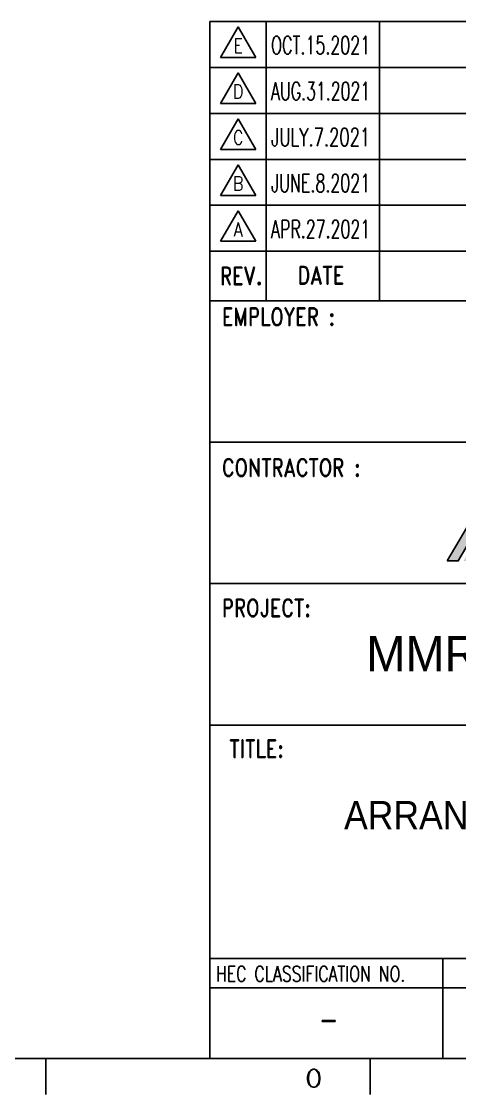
# Model space of a CAD drawing. Header units: millimetres. Extents: x 4133871 to 4440428, y -545651 to -495191.
# Drawn here: x 4266873 to 4272132, y -545028 to -532155 of the extents above; entities that cross this region are included whole.
import ezdxf
from ezdxf.enums import TextEntityAlignment as Align

# ---------------------------------------------------------------- set-up
doc = ezdxf.new("R2010")
doc.units = ezdxf.units.MM
doc.header["$LTSCALE"] = 60
for name, color, linetype in [('1', 7, 'Continuous'), ('Layer 1', 7, 'Continuous'), ('TAN-TIT', 30, 'Continuous')]:
    doc.layers.add(name, color=color, linetype=linetype)
doc.styles.add('COM', font='COMPLEX', dxfattribs={"height": 5})
doc.styles.add('KIM3', font='ROMAND.shx', dxfattribs={"width": 1.25, "height": 3})
doc.styles.add('KJR', font='arial.ttf', dxfattribs={"width": 0.8})
doc.styles.add('RD', font='sanss___.ttf')
doc.styles.add('RD20', font='ROMAND.SHX', dxfattribs={"width": 0.8, "height": 2})
doc.styles.add('RD6', font='ROMAND.shx', dxfattribs={"width": 0.83, "height": 6})

# ---------------------------------------------------------------- blocks, each defined once
blk = doc.blocks.new('BORDER')
h = blk.add_hatch(color=256)
h.dxf.hatch_style = 1
h.paths.add_polyline_path([(205662, 27257), (203394, 23418), (207793, 23418)])
h.paths.add_polyline_path([(205220, 26872), (205007, 27257), (202740, 23418), (203179, 23418)])
at = {"layer": 'Layer 1'}
blk.add_lwpolyline([(202740, 23418), (205007, 27257), (205220, 26872), (203179, 23418), (202740, 23418)], dxfattribs=at)
at = {"layer": 'TAN-TIT'}
for p, q in [((232823, 44987), (193237, 44987)), ((193237, 44987), (193237, 3520)), ((194369, 44772), (193663, 43548)), ((195076, 43548), (194369, 44772)), ((195499, 44987), (195499, 33818)), ((200023, 44987), (200023, 33818)), ((193663, 43548), (195076, 43548)), ((232823, 43149), (193237, 43149)), ((194369, 42934), (193663, 41710)), ((195076, 41710), (194369, 42934)), ((193663, 41710), (195076, 41710)), ((232823, 41311), (193237, 41311)), ((194369, 41097), (193663, 39872)), ((195076, 39872), (194369, 41097)), ((193663, 39872), (195076, 39872)), ((232823, 39473), (193237, 39473)), ((194369, 39259), (193663, 38034)), ((195076, 38034), (194369, 39259)), ((193663, 38034), (195076, 38034)), ((232823, 37635), (193237, 37635)), ((194369, 37421), (193663, 36196)), ((195076, 36196), (194369, 37421)), ((193663, 36196), (195076, 36196)), ((232823, 35797), (193237, 35797)), ((193237, 33818), (232823, 33818)), ((193237, 28163), (232823, 28163)), ((193237, 22508), (232823, 22508)), ((193237, 16852), (232823, 16852)), ((193237, 7521), (232823, 7521)), ((202568, 7521), (202568, 3563)), ((232823, 6348), (193237, 6348)), ((4977, 3520), (232823, 3520)), ((186677, 3520), (186677, 2078)), ((199656, 3520), (199656, 2078))]:
    blk.add_line(p, q, dxfattribs=at)
at = {"style": 'KJR', "width": 0.9519}
blk.add_text('MMRP CHALK RIVER PROJECT', height=1413.79, dxfattribs=at).set_placement((199500, 19000), (227600, 19000), align=Align.FIT)
at = {"layer": 'TAN-TIT', "style": 'RD6', "width": 0.8}
for s, p in [('DATE', (197685, 34484)), ('REV.', (194497, 34456))]:
    blk.add_text(s, height=706.9, dxfattribs=at).set_placement(p, align=Align.CENTER)
at = {"layer": 'TAN-TIT', "style": 'RD6'}
for s, height, width, p in [('EMPLOYER :', 706.9, 0.8, (193724, 32823)), ('CONTRACTOR :', 706.9, 0.8, (193724, 26794)), ('PROJECT:', 706.9, 0.8, (193724, 21182)), ('TITLE:', 706.9, 0.8, (194025, 15551)), ('HEC CLASSIFICATION NO.', 612, 0.75, (193489, 6598))]:
    blk.add_text(s, height=height, dxfattribs=dict(at, width=width)).set_placement(p)
at = {"layer": 'TAN-TIT', "style": 'COM'}
blk.add_text('O', height=721, dxfattribs=at).set_placement((197060, 2366))

msp = doc.modelspace()

# ---------------------------------------------------------------- hatches: boundary and pattern name
h = msp.add_hatch(color=256)
h.dxf.hatch_style = 1
h.paths.add_polyline_path([(4272860.7, -537474.2), (4272180.5, -538625.7), (4273500.2, -538625.7)])
h.paths.add_polyline_path([(4272728.3, -537589.5), (4272664.2, -537474.2), (4271984.3, -538625.7), (4272116.1, -538625.7)])

# ---------------------------------------------------------------- linework, layer by layer
at = {"layer": 'Layer 1'}
msp.add_lwpolyline([(4271984.3, -538625.7), (4272664.2, -537474.2), (4272728.3, -537589.5), (4272116.1, -538625.7), (4271984.3, -538625.7)], dxfattribs=at)

# ---------------------------------------------------------------- block references
at = {"layer": '1', "xscale": 0.3, "yscale": 0.3, "zscale": 0.3}
msp.add_blockref('BORDER', (4211162.3, -545651.2), dxfattribs=at)

# ---------------------------------------------------------------- texts
at = {"style": 'RD20', "width": 0.83}
for s, p in [('E', (4269474, -532529.5)), ('D', (4269474, -533080.9)), ('C', (4269474, -533632.3)), ('B', (4269474, -534183.7)), ('A', (4269474, -534735))]:
    msp.add_text(s, height=169.7, dxfattribs=at).set_placement(p, align=Align.CENTER)
for s, height, style, width, p, p2 in [('OCT.15.2021', 216.31, 'KIM3', 0.598176, (4269869.9, -532547.7), (4271059.1, -532547.7)), ('AUG.31.2021', 216.31, 'KIM3', 0.58902, (4269869.9, -533099.1), (4271059.1, -533099.1)), ('JULY.7.2021', 216.31, 'KIM3', 0.614085, (4269869.9, -533650.5), (4271059.1, -533650.5)), ('JUNE.8.2021', 216.31, 'KIM3', 0.598176, (4269869.9, -534201.9), (4271059.1, -534201.9)), ('APR.27.2021', 216.31, 'KIM3', 0.598176, (4269869.9, -534753.3), (4271059.1, -534753.3)), ('MMRP CHALK RIVER PROJECT', 424.138, 'KJR', 0.9519, (4271012.3, -539951.4), (4279442.3, -539951.4))]:
    msp.add_text(s, height=height, dxfattribs=dict(style=style, width=width)).set_placement(p, p2, align=Align.FIT)
at = {"style": 'RD', "width": 0.9}
msp.add_text('ARRANGEMENT FOR NP BUILDING (12/15)', height=339.31, dxfattribs=at).set_placement((4275071.4, -541676.1), align=Align.MIDDLE_CENTER)
at = {"style": 'RD20'}
msp.add_text('-', height=212.1, dxfattribs=at).set_placement((4270560.6, -544241.9), align=Align.CENTER)

doc.saveas('drawing.dxf')
